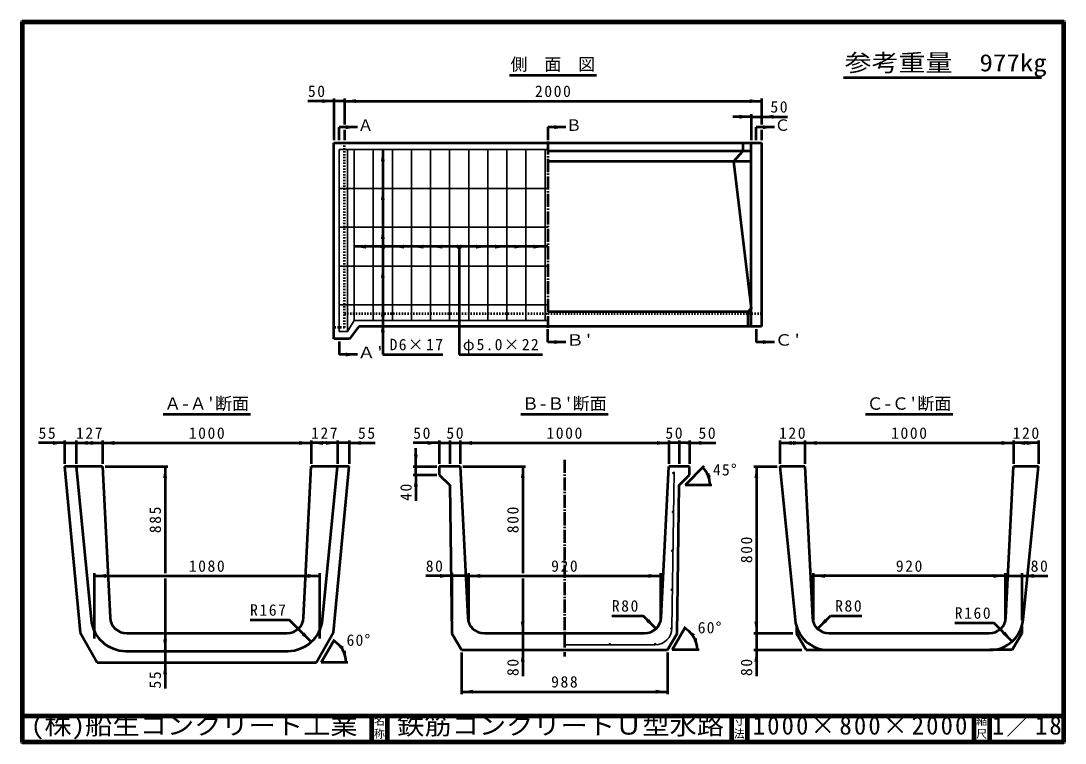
# Model space of a CAD drawing. Units: millimetres, scale not verified. Extents: x 100 to 4105, y 100 to 2870.
import ezdxf
from ezdxf.enums import TextEntityAlignment as Align

# ---------------------------------------------------------------- set-up
doc = ezdxf.new("R2010")
doc.units = ezdxf.units.MM
doc.header["$LTSCALE"] = 5
doc.linetypes.add('USER1', pattern=[2.2, 1, -1.2])
doc.linetypes.add('USER2', pattern=[13.4, 10, -1.2, 1, -1.2])
doc.layers.add('V-nasSTD', color=7, linetype='Continuous', lineweight=50)
doc.styles.add('ＭＳ ゴシック', font='')
doc.styles.get('ＭＳ ゴシック').set_extended_font_data('MS Gothic')

msp = doc.modelspace()

# ---------------------------------------------------------------- hatches: boundary and pattern name
at = {"layer": 'V-nasSTD'}
for points in [[(1255.707, 2569.769), (1300.707, 2562.269), (1255.707, 2554.769)], [(1385.707, 2569.769), (1340.707, 2562.269), (1385.707, 2554.769)], [(2895.707, 2554.769), (2940.707, 2562.269), (2895.707, 2569.769)], [(2855.707, 2494.769), (2900.707, 2502.269), (2855.707, 2509.769)], [(2985.707, 2509.769), (2940.707, 2502.269), (2985.707, 2494.769)], [(1345.707, 2454.769), (1390.707, 2462.269), (1345.707, 2469.769)], [(2145.707, 2454.769), (2190.707, 2462.269), (2145.707, 2469.769)], [(2945.707, 2454.769), (2990.707, 2462.269), (2945.707, 2469.769)], [(1495.607, 2331.669), (1488.107, 2376.669), (1480.607, 2331.669)], [(1495.607, 2182.669), (1488.107, 2227.669), (1480.607, 2182.669)], [(1495.607, 2033.669), (1488.107, 2078.669), (1480.607, 2033.669)], [(1423.307, 2011.669), (1378.307, 2004.169), (1423.307, 1996.669)], [(1496.507, 2011.669), (1451.507, 2004.169), (1496.507, 1996.669)], [(1569.707, 2011.669), (1524.707, 2004.169), (1569.707, 1996.669)], [(1642.907, 2011.669), (1597.907, 2004.169), (1642.907, 1996.669)], [(1716.107, 2011.669), (1671.107, 2004.169), (1716.107, 1996.669)], [(1789.307, 2011.669), (1744.307, 2004.169), (1789.307, 1996.669)], [(1772.507, 1996.669), (1817.507, 2004.169), (1772.507, 2011.669)], [(1845.707, 1996.669), (1890.707, 2004.169), (1845.707, 2011.669)], [(1918.907, 1996.669), (1963.907, 2004.169), (1918.907, 2011.669)], [(1992.107, 1996.669), (2037.107, 2004.169), (1992.107, 2011.669)], [(2065.307, 1996.669), (2110.307, 2004.169), (2065.307, 2011.669)], [(1495.607, 1884.669), (1488.107, 1929.669), (1480.607, 1884.669)], [(1495.607, 1735.669), (1488.107, 1780.669), (1480.607, 1735.669)], [(1495.607, 1675.669), (1488.107, 1720.669), (1480.607, 1675.669)], [(2145.836, 1630.769), (2190.836, 1638.269), (2145.836, 1645.769)], [(2945.836, 1630.769), (2990.836, 1638.269), (2945.836, 1645.769)], [(1345.836, 1582.769), (1390.836, 1590.269), (1345.836, 1597.769)], [(222.589, 1243.704), (267.589, 1251.204), (222.589, 1258.704)], [(356.589, 1258.704), (311.589, 1251.204), (356.589, 1243.704)], [(368.189, 1243.704), (413.189, 1251.204), (368.189, 1258.704)], [(458.189, 1258.704), (413.189, 1251.204), (458.189, 1243.704)], [(1168.189, 1243.704), (1213.189, 1251.204), (1168.189, 1258.704)], [(1258.189, 1243.704), (1213.189, 1251.204), (1258.189, 1258.704)], [(1269.789, 1258.704), (1314.789, 1251.204), (1269.789, 1243.704)], [(1403.789, 1243.704), (1358.789, 1251.204), (1403.789, 1258.704)], [(1659.789, 1243.704), (1704.789, 1251.204), (1659.789, 1258.704)], [(1699.789, 1243.704), (1744.789, 1251.204), (1699.789, 1258.704)], [(1829.789, 1258.704), (1784.789, 1251.204), (1829.789, 1243.704)], [(2539.789, 1243.704), (2584.789, 1251.204), (2539.789, 1258.704)], [(2669.789, 1243.704), (2624.789, 1251.204), (2669.789, 1258.704)], [(2709.789, 1243.704), (2664.789, 1251.204), (2709.789, 1258.704)], [(3055.789, 1258.704), (3010.789, 1251.204), (3055.789, 1243.704)], [(3061.789, 1243.704), (3106.789, 1251.204), (3061.789, 1258.704)], [(3151.789, 1258.704), (3106.789, 1251.204), (3151.789, 1243.704)], [(3861.789, 1243.704), (3906.789, 1251.204), (3861.789, 1258.704)], [(3951.789, 1243.704), (3906.789, 1251.204), (3951.789, 1258.704)], [(3957.789, 1258.704), (4002.789, 1251.204), (3957.789, 1243.704)], [(1607.289, 1206.204), (1614.789, 1161.204), (1622.289, 1206.204)], [(660.689, 1116.204), (653.189, 1161.204), (645.689, 1116.204)], [(1622.289, 1084.204), (1614.789, 1129.204), (1607.289, 1084.204)], [(2032.289, 1116.204), (2024.789, 1161.204), (2017.289, 1116.204)], [(2605.44, 1135.544, 1), (2600.642, 1135.665, 1)], [(2746.623, 1123.92), (2715.299, 1157.087), (2734.173, 1115.553)], [(2727.265, 1131.87), (2743.417, 1089.204), (2741.976, 1134.802)], [(2928.289, 1116.204), (2920.789, 1161.204), (2913.289, 1116.204)], [(2603.342, 986.544, 1), (2598.543, 986.665, 1)], [(2601.243, 837.544, 0.41421), (2598.904, 840.004, 0.41421), (2596.444, 837.665, 1)], [(426.189, 748.704), (381.189, 741.204), (426.189, 733.704)], [(1200.189, 733.704), (1245.189, 741.204), (1200.189, 748.704)], [(1707.789, 733.704), (1752.789, 741.204), (1707.789, 748.704)], [(1861.789, 748.704), (1816.789, 741.204), (1861.789, 733.704)], [(2507.789, 733.704), (2552.789, 741.204), (2507.789, 748.704)], [(3183.789, 733.704), (3138.789, 741.204), (3183.789, 748.704)], [(3829.789, 748.704), (3874.789, 741.204), (3829.789, 733.704)], [(3983.789, 733.704), (3938.789, 741.204), (3983.789, 748.704)], [(2599.144, 688.544, 0.41421), (2596.806, 691.004, 0.41421), (2594.346, 688.665, 1)], [(2017.289, 566.204), (2024.789, 521.204), (2032.289, 566.204)], [(2509.503, 575.957), (2536.02, 538.833), (2498.897, 565.35)], [(2913.289, 566.204), (2920.789, 521.204), (2928.289, 566.204)], [(3182.076, 575.957), (3155.559, 538.833), (3192.682, 565.35)], [(1187.292, 524.945), (1213.808, 487.822), (1176.685, 514.338)], [(2597.04, 539.483, 0.08324), (2596.948, 540.272, 0.92022), (2592.259, 539.327, 0.92022)], [(2685.782, 517.205), (2646.465, 540.343), (2676.153, 505.704)], [(3875.923, 527.422), (3902.44, 490.299), (3865.317, 516.815)], [(645.689, 498.204), (653.189, 453.204), (660.689, 498.204)], [(1338.982, 469.205), (1299.665, 492.343), (1329.353, 457.704)], [(2184.789, 477.204, 1), (2184.789, 482.004)], [(2358.949, 477.204, 1), (2358.949, 482.004, 1)], [(2533.063, 477.205, 0.41421), (2535.509, 479.558, 0.41421), (2533.156, 482.004, 1)], [(2678.401, 499.903), (2694.465, 457.204), (2693.117, 502.805)], [(1331.601, 451.903), (1347.665, 409.204), (1346.317, 454.805)], [(2032.289, 412.204), (2024.789, 457.204), (2017.289, 412.204)], [(2928.289, 412.204), (2920.789, 457.204), (2913.289, 412.204)], [(660.689, 364.204), (653.189, 409.204), (645.689, 364.204)], [(1834.589, 304.704), (1789.589, 297.204), (1834.589, 289.704)], [(2534.989, 289.704), (2579.989, 297.204), (2534.989, 304.704)]]:
    msp.add_hatch(color=256, dxfattribs=at).paths.add_polyline_path(points)

# ---------------------------------------------------------------- linework, layer by layer
at = {"layer": 'V-nasSTD', "lineweight": 100}
for p, q in [((105, 2865), (105, 105)), ((4100, 2865), (105, 2865)), ((4100, 105), (4100, 2865)), ((105, 205), (4100, 205)), ((1445, 205), (1445, 105)), ((1505, 205), (1505, 105)), ((2825, 205), (2825, 105)), ((2885, 205), (2885, 105)), ((3755, 205), (3755, 105)), ((3755, 205), (3755, 105)), ((3815, 205), (3815, 105)), ((105, 105), (4100, 105))]:
    msp.add_line(p, q, dxfattribs=at)
at = {"layer": 'V-nasSTD'}
for p, q in [((1973.707, 2662.269), (2307.707, 2662.269)), ((3255, 2652.5), (4014.5, 2652.5)), ((1300.707, 2572.269), (1300.707, 2412.269)), ((1340.707, 2572.269), (1340.707, 2472.269)), ((2940.707, 2572.269), (2940.707, 2472.269)), ((1300.707, 2562.269), (1200.707, 2562.269)), ((1340.707, 2562.269), (1300.707, 2562.269)), ((1340.707, 2562.269), (2940.707, 2562.269)), ((2900.707, 2502.269), (2830.707, 2502.269)), ((2900.707, 2512.269), (2900.707, 2412.269)), ((2900.707, 2502.269), (2940.707, 2502.269)), ((2940.707, 2502.269), (3040.707, 2502.269)), ((1320.707, 2412.269), (1320.707, 2462.269)), ((1390.707, 2462.269), (1320.707, 2462.269)), ((1340.707, 2452.269), (1340.707, 2412.269)), ((2190.707, 2462.269), (2120.707, 2462.269)), ((2120.707, 2462.269), (2120.707, 2412.269)), ((2920.707, 2412.269), (2920.707, 2462.269)), ((2990.707, 2462.269), (2920.707, 2462.269)), ((2940.707, 2452.269), (2940.707, 2412.269)), ((1300.707, 1650.269), (1300.707, 2402.269)), ((1300.707, 2402.269), (2940.707, 2402.269)), ((1488.107, 2376.669), (1488.107, 1590.666)), ((2900.707, 2370.269), (2120.707, 2370.269)), ((2832.707, 2330.269), (2868.707, 2370.269)), ((2868.707, 2402.269), (2868.707, 2370.269)), ((2900.707, 1698.269), (2900.707, 2402.269)), ((2940.707, 2402.269), (2940.707, 1698.269)), ((2900.707, 2330.269), (2120.707, 2330.269)), ((2832.707, 2330.269), (2900.707, 1766.912)), ((2120.707, 2004.169), (1378.307, 2004.169)), ((1780.907, 2004.169), (1780.907, 1590.671)), ((2900.707, 1766.912), (2888.207, 1754.214)), ((2900.707, 1754.214), (2120.707, 1754.214)), ((2888.207, 1754.214), (2888.207, 1698.269)), ((1396.707, 1698.269), (1360.707, 1650.269)), ((2940.707, 1698.269), (1396.707, 1698.269)), ((2120.707, 1638.269), (2120.707, 1688.269)), ((2920.707, 1688.269), (2920.707, 1638.269)), ((1360.707, 1650.269), (1300.707, 1650.269)), ((1320.707, 1640.269), (1320.707, 1590.269)), ((2190.707, 1638.269), (2120.707, 1638.269)), ((2990.707, 1638.269), (2920.707, 1638.269)), ((1390.707, 1590.269), (1320.707, 1590.269)), ((1488.107, 1590.666), (1718.107, 1590.666)), ((1780.907, 1590.671), (2100.907, 1590.671)), ((646.061, 1361.204), (980.317, 1361.204)), ((2017.661, 1361.204), (2351.917, 1361.204)), ((3339.661, 1361.204), (3673.917, 1361.204)), ((267.589, 1251.204), (167.589, 1251.204)), ((267.589, 1261.204), (267.589, 1171.204)), ((267.589, 1251.204), (311.589, 1251.204)), ((311.589, 1261.204), (311.589, 1171.204)), ((311.589, 1251.204), (413.189, 1251.204)), ((413.189, 1261.204), (413.189, 1171.204)), ((413.189, 1251.204), (1213.189, 1251.204)), ((1213.189, 1261.204), (1213.189, 1171.204)), ((1314.789, 1251.204), (1213.189, 1251.204)), ((1314.789, 1261.204), (1314.789, 1171.204)), ((1358.789, 1251.204), (1314.789, 1251.204)), ((1358.789, 1261.204), (1358.789, 1171.204)), ((1358.789, 1251.204), (1458.789, 1251.204)), ((1704.789, 1251.204), (1604.789, 1251.204)), ((1704.789, 1261.204), (1704.789, 1171.204)), ((1704.789, 1251.204), (1744.789, 1251.204)), ((1744.789, 1261.204), (1744.789, 1171.204)), ((1744.789, 1251.204), (1784.789, 1251.204)), ((1784.789, 1261.204), (1784.789, 1171.204)), ((1784.789, 1251.204), (2584.789, 1251.204)), ((2584.789, 1261.204), (2584.789, 1171.204)), ((2624.789, 1251.204), (2584.789, 1251.204)), ((2624.789, 1261.204), (2624.789, 1171.204)), ((2664.789, 1251.204), (2624.789, 1251.204)), ((2664.789, 1261.204), (2664.789, 1171.204)), ((2664.789, 1251.204), (2764.789, 1251.204)), ((3010.789, 1261.204), (3010.789, 1171.204)), ((3010.789, 1251.204), (3106.789, 1251.204)), ((3106.789, 1261.204), (3106.789, 1171.204)), ((3106.789, 1251.204), (3906.789, 1251.204)), ((3906.789, 1261.204), (3906.789, 1171.204)), ((4002.789, 1251.204), (3906.789, 1251.204)), ((4002.789, 1261.204), (4002.789, 1171.204)), ((1614.789, 1161.204), (1614.789, 1231.204)), ((2719.825, 1161.612), (2647.417, 1089.204)), ((413.189, 1161.204), (267.589, 1161.204)), ((267.589, 1161.204), (326.899, 524.023)), ((311.589, 1161.204), (369.341, 573.734)), ((413.189, 1161.204), (442.149, 582.008)), ((423.189, 1161.204), (663.189, 1161.204)), ((653.189, 1161.204), (653.189, 751.204)), ((1184.23, 582.008), (1213.189, 1161.204)), ((1358.789, 1161.204), (1213.189, 1161.204)), ((1257.038, 573.734), (1314.789, 1161.204)), ((1299.48, 524.023), (1358.789, 1161.204)), ((1604.789, 1161.204), (1694.789, 1161.204)), ((1604.789, 1129.204), (1694.789, 1129.204)), ((1614.789, 1129.204), (1614.789, 1161.204)), ((1614.789, 1129.204), (1614.789, 1029.204)), ((1704.789, 1161.204), (1704.789, 1129.204)), ((1784.789, 1161.204), (1704.789, 1161.204)), ((1704.789, 1129.204), (1744.789, 1089.204)), ((1784.789, 1161.204), (1813.749, 582.008)), ((1794.789, 1161.204), (2034.789, 1161.204)), ((2024.789, 1161.204), (2024.789, 751.204)), ((2555.83, 582.008), (2584.789, 1161.204)), ((2664.789, 1161.204), (2584.789, 1161.204)), ((2624.789, 1089.204), (2664.789, 1129.204)), ((2664.789, 1129.204), (2664.789, 1161.204)), ((2910.789, 1161.204), (3000.789, 1161.204)), ((2920.789, 1161.204), (2920.789, 521.204)), ((3010.789, 1161.204), (3069.663, 572.468)), ((3106.789, 1161.204), (3010.789, 1161.204)), ((3106.789, 1161.204), (3135.749, 582.008)), ((3877.83, 582.008), (3906.789, 1161.204)), ((4002.789, 1161.204), (3906.789, 1161.204)), ((3943.916, 572.468), (4002.789, 1161.204)), ((1744.789, 1089.204), (1752.793, 520.937)), ((2616.786, 520.937), (2624.789, 1089.204)), ((2749.817, 1089.204), (2647.417, 1089.204)), ((381.189, 751.204), (381.189, 501.204)), ((381.189, 741.204), (1245.189, 741.204)), ((653.189, 731.204), (653.189, 453.204)), ((1245.189, 751.204), (1245.189, 501.204)), ((1752.789, 741.204), (1652.789, 741.204)), ((1752.789, 751.204), (1752.789, 571.204)), ((1816.789, 741.204), (1752.789, 741.204)), ((1816.789, 751.204), (1816.789, 571.204)), ((1816.789, 741.204), (2552.789, 741.204)), ((2024.789, 731.204), (2024.789, 521.204)), ((2552.789, 751.204), (2552.789, 571.204)), ((3138.789, 751.204), (3138.789, 571.204)), ((3874.789, 741.204), (3138.789, 741.204)), ((3874.789, 751.204), (3874.789, 571.204)), ((3874.789, 741.204), (3938.789, 741.204)), ((3938.789, 751.204), (3938.789, 571.204)), ((3938.789, 741.204), (4038.789, 741.204)), ((978.956, 572.674), (1128.956, 572.674)), ((1213.808, 487.822), (1128.956, 572.674)), ((2366.522, 588.331), (2486.522, 588.331)), ((2536.02, 538.833), (2486.522, 588.331)), ((3155.559, 538.833), (3205.056, 588.331)), ((3205.056, 588.331), (3325.056, 588.331)), ((3681.729, 561.009), (3831.729, 561.009)), ((3902.44, 490.299), (3831.729, 561.009)), ((326.899, 524.023), (393.189, 409.204)), ((506.069, 521.204), (1120.31, 521.204)), ((1299.48, 524.023), (1233.189, 409.204)), ((1789.589, 457.204), (1752.793, 520.937)), ((1877.669, 521.204), (2491.91, 521.204)), ((2024.789, 521.204), (2024.789, 457.204)), ((2579.989, 457.204), (2616.786, 520.937)), ((2598.465, 457.204), (2649.665, 545.885)), ((2910.789, 521.204), (3060.789, 521.204)), ((2920.789, 521.204), (2920.789, 457.204)), ((3074.405, 548.494), (3074.793, 520.937)), ((3111.589, 457.204), (3074.793, 520.937)), ((3199.669, 521.204), (3813.91, 521.204)), ((3901.989, 457.204), (3938.786, 520.937)), ((3939.174, 548.494), (3938.786, 520.937)), ((1251.665, 409.204), (1302.865, 497.885)), ((502.3, 453.204), (1124.079, 453.204)), ((653.189, 453.204), (653.189, 409.204)), ((1789.589, 457.204), (2579.989, 457.204)), ((1789.589, 447.204), (1789.589, 287.204)), ((2024.789, 457.204), (2024.789, 357.204)), ((2579.989, 447.204), (2579.989, 287.204)), ((2700.865, 457.204), (2598.465, 457.204)), ((2910.789, 457.204), (3095.789, 457.204)), ((2920.789, 457.204), (2920.789, 357.204)), ((3111.589, 457.204), (3197.028, 457.204)), ((3197.028, 457.204), (3816.551, 457.204)), ((3901.989, 457.204), (3816.551, 457.204)), ((393.189, 409.204), (1233.189, 409.204)), ((653.189, 409.204), (653.189, 309.204)), ((1354.065, 409.204), (1251.665, 409.204)), ((1789.589, 297.204), (2579.989, 297.204))]:
    msp.add_line(p, q, dxfattribs=at)
at = {"layer": 'V-nasSTD', "linetype": 'USER2'}
for p, q in [((2120.707, 2407.389), (2120.707, 1693.149)), ((2184.789, 1186.204), (2184.789, 432.204))]:
    msp.add_line(p, q, dxfattribs=at)
at = {"layer": 'V-nasSTD', "lineweight": 35}
for p, q in [((1320.707, 1678.669), (1320.707, 2376.669)), ((1320.707, 2376.669), (2120.707, 2376.669)), ((1352.707, 1678.669), (1352.707, 2376.669)), ((1378.307, 1720.669), (1378.307, 2376.669)), ((1451.507, 1720.669), (1451.507, 2376.669)), ((1524.707, 1720.669), (1524.707, 2376.669)), ((1597.907, 1720.669), (1597.907, 2376.669)), ((1671.107, 1720.669), (1671.107, 2376.669)), ((1744.307, 1720.669), (1744.307, 2376.669)), ((1817.507, 1720.669), (1817.507, 2376.669)), ((1890.707, 1720.669), (1890.707, 2376.669)), ((1963.907, 1720.669), (1963.907, 2376.669)), ((2037.107, 1720.669), (2037.107, 2376.669)), ((2110.307, 1720.669), (2110.307, 2376.669)), ((1320.707, 2227.669), (2120.707, 2227.669)), ((1320.707, 2078.669), (2120.707, 2078.669)), ((1320.707, 1929.669), (2120.707, 1929.669)), ((1320.707, 1780.669), (2120.707, 1780.669)), ((1378.307, 1720.669), (1352.707, 1678.669)), ((1378.307, 1720.669), (2120.707, 1720.669)), ((1352.707, 1678.669), (1320.707, 1678.669)), ((2605.507, 1140.303), (2597.056, 540.303)), ((2533.063, 477.204), (2184.789, 477.204))]:
    msp.add_line(p, q, dxfattribs=at)
at = {"layer": 'V-nasSTD', "linetype": 'USER1'}
for p, q in [((1340.707, 1694.269), (1340.707, 2402.269)), ((2940.707, 1746.269), (1340.707, 1746.269)), ((1340.707, 1694.269), (1300.707, 1694.269))]:
    msp.add_line(p, q, dxfattribs=at)
at = {"layer": 'V-nasSTD', "lineweight": 13}
msp.add_lwpolyline([(100, 100), (100, 2870), (4105, 2870), (4105, 100)], close=True, dxfattribs=at)
at = {"layer": 'V-nasSTD', "lineweight": 35}
for centre in [(2603.041, 1135.604), (2600.942, 986.604), (2598.844, 837.604), (2596.745, 688.604), (2594.643, 539.604), (2358.949, 479.604), (2533.109, 479.604)]:
    msp.add_circle(centre, 2.4, dxfattribs=at)
at = {"layer": 'V-nasSTD'}
for centre, radius, start, end in [((2647.417, 1089.204), 96, 0, 45), ((502.3, 586.804), 133.6, 185.61443, 270), ((506.069, 585.204), 64, 182.86241, 270), ((1120.31, 585.204), 64, 270, 357.13759), ((1124.079, 586.804), 133.6, 270, 354.38557), ((1877.669, 585.204), 64, 182.86241, 270), ((2491.91, 585.204), 64, 270, 357.13759), ((3197.028, 585.204), 128, 185.71059, 270), ((3199.669, 585.204), 64, 182.86241, 270), ((3813.91, 585.204), 64, 270, 357.13759), ((3816.551, 585.204), 128, 270, 354.28941), ((2598.465, 457.204), 96, 0, 60), ((1251.665, 409.204), 96, 0, 60)]:
    msp.add_arc(centre, radius, start, end, dxfattribs=at)
at = {"layer": 'V-nasSTD', "lineweight": 35}
for centre, radius, end in [((2533.063, 541.204), 64, 359.19307), ((2184.789, 479.604), 2.4, 90)]:
    msp.add_arc(centre, radius, 270, end, dxfattribs=at)

# ---------------------------------------------------------------- texts
at = {"layer": 'V-nasSTD', "style": 'ＭＳ ゴシック'}
for s, height, p in [('側\u3000面\u3000図', 47.65, (1977.703, 2727.269)), ('Ａ', 43.99, (1391.863, 2492.021)), ('Ｂ', 43.99, (2190.707, 2492.269)), ('Ｃ', 43.99, (2990.707, 2492.269)), ("Ａ-Ａ'断面", 47.65, (650.057, 1426.204)), ("Ｂ-Ｂ'断面", 47.65, (2021.657, 1426.204)), ("Ｃ-Ｃ'断面", 47.65, (3343.657, 1426.204)), ('名', 30.79, (1453.982, 200.999)), ('寸', 30.79, (2833.982, 200.999)), ('縮', 30.79, (3763.982, 200.999)), ('称', 30.79, (1453.976, 151.01)), ('法', 30.79, (2833.976, 151.01)), ('尺', 30.79, (3763.976, 151.01))]:
    msp.add_text(s, height=height, dxfattribs=at).set_placement(p, align=Align.TOP_LEFT)
for s, height, width, p in [('参考重量\u3000977kg', 65.98, 1.15, (3259, 2742.5)), ("Ｂ'", 43.99, 1.15, (2190.836, 1668.269)), ("Ｃ'", 43.99, 1.15, (2990.836, 1668.269)), ("Ａ'", 43.99, 1.15, (1390.836, 1620.269)), ('(株)船生コンクリート工業', 69.65, 1.1, (137.633, 202.55)), ('鉄筋コンクリートＵ型水路', 69.65, 1.1, (1542.75, 202.47))]:
    msp.add_text(s, height=height, dxfattribs=dict(at, width=width)).set_placement(p, align=Align.TOP_LEFT)
at = {"layer": 'V-nasSTD', "attachment_point": 1, "style": 'ＭＳ ゴシック'}
for s, insert, char_height in [('\\T1.2;50', (1200.707, 2622.269), 43.99), ('\\T1.2;2000', (2071.602, 2622.269), 43.99), ('\\T1.2;50', (2974.707, 2562.269), 43.99), ('\\T1.17;D6×17', (1514.107, 1650.666), 43.99), ('\\T1.16;φ5.0×22', (1794.907, 1650.671), 43.99), ('\\T1.2;55', (167.589, 1311.204), 43.99), ('\\T1.2;127', (311.402, 1311.204), 43.99), ('\\T1.2;1000', (744.084, 1311.204), 43.99), ('\\T1.2;127', (1213.002, 1311.204), 43.99), ('\\T1.2;55', (1392.789, 1311.204), 43.99), ('\\T1.2;50', (1604.789, 1311.204), 43.99), ('\\T1.2;50', (1731.962, 1311.204), 43.99), ('\\T1.2;1000', (2115.684, 1311.204), 43.99), ('\\T1.2;50', (2571.962, 1311.204), 43.99), ('\\T1.2;50', (2698.789, 1311.204), 43.99), ('\\T1.2;120', (3007.802, 1311.204), 43.99), ('\\T1.2;1000', (3437.684, 1311.204), 43.99), ('\\T1.2;120', (3903.802, 1311.204), 43.99), ('\\T1.15;45°', (2754.207, 1170.486), 43.99), ('\\T1.2;1080', (744.084, 801.204), 43.99), ('\\T1.2;80', (1652.789, 801.204), 43.99), ('\\T1.2;920', (2133.802, 801.204), 43.99), ('\\T1.2;920', (3455.802, 801.204), 43.99), ('\\T1.2;80', (3972.789, 801.204), 43.99), ('\\T1.2;R80', (2366.522, 648.331), 43.99), ('\\T1.2;R80', (3223.056, 648.331), 43.99), ('\\T1.2;R167', (978.956, 632.674), 43.99), ('\\T1.2;R160', (3681.729, 621.009), 43.99), ('\\T1.15;60°', (2695.843, 565.064), 43.99), ('\\T1.15;60°', (1349.043, 517.064), 43.99), ('\\T1.2;988', (2133.802, 357.204), 43.99), ('\\T1.17;1000×800×2000', (2906.75, 202.47), 69.65), ('\\T1.16;1／18', (3824.5, 202.582), 69.65)]:
    msp.add_mtext(s, dxfattribs=dict(at, insert=insert, char_height=char_height))
at = {"layer": 'V-nasSTD', "char_height": 43.99, "attachment_point": 1, "rotation": 90, "style": 'ＭＳ ゴシック'}
for s, insert in [('\\T1.2;40', (1554.789, 1029.204)), ('\\T1.2;885', (593.189, 905.217)), ('\\T1.2;800', (1964.789, 905.217)), ('\\T1.2;800', (2860.789, 790.217)), ('\\T1.2;80', (1964.789, 357.204)), ('\\T1.2;80', (2860.8, 357.204)), ('\\T1.2;55', (593.189, 309.204))]:
    msp.add_mtext(s, dxfattribs=dict(at, insert=insert))

doc.saveas('drawing.dxf')
